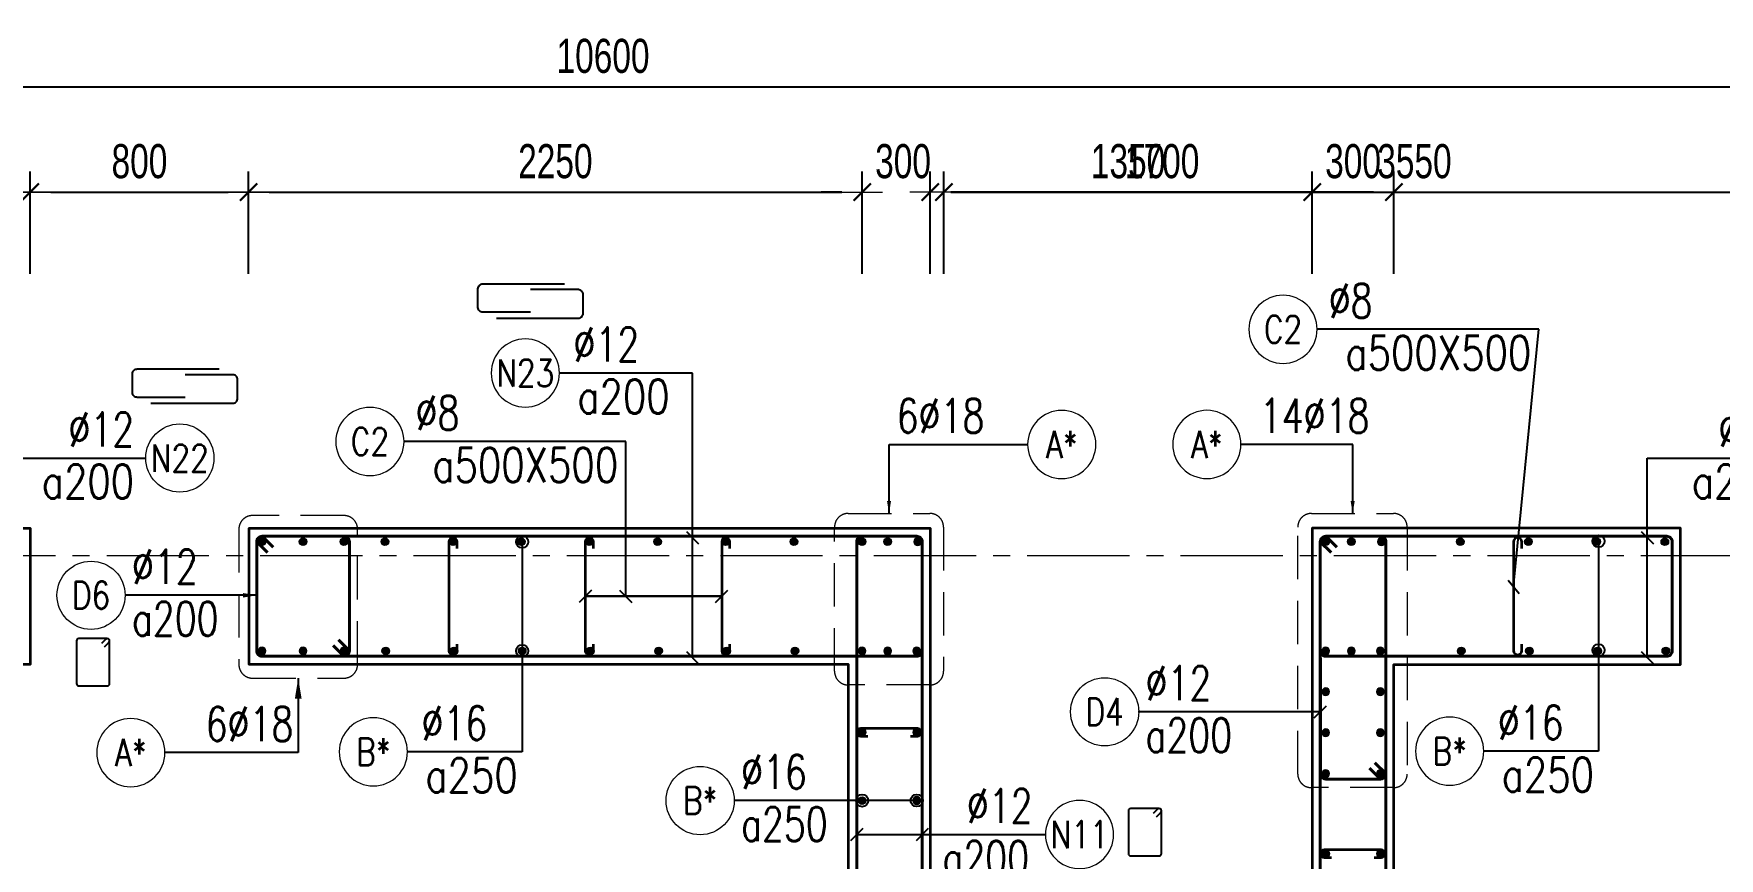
# Model space of a CAD drawing. Header units: millimetres. Extents: x 944027 to 981803, y -83026 to 82675.
# Drawn here: x 950084 to 956264, y 44474 to 47496 of the extents above; entities that cross this region are included whole.
import ezdxf
from ezdxf.enums import TextEntityAlignment as Align

# ---------------------------------------------------------------- set-up
doc = ezdxf.new("R2010")
doc.units = ezdxf.units.MM
doc.header["$MEASUREMENT"] = 0
doc.linetypes.add('HIDDEN2', pattern=[4.7625, 3.175, -1.5875])
doc.linetypes.add('HT_Grid$0$CENTER2', pattern=[1.125, 0.75, -0.125, 0.125, -0.125])
doc.layers.get('0').update_dxf_attribs({"lineweight": 20})
doc.layers.get('Defpoints').update_dxf_attribs({"color": 151, "lineweight": 9})
for name, color, linetype, lineweight in [('HT_Grid$0$NDC_S_AXIS', 5, 'HT_Grid$0$CENTER2', 13), ('KC-LEADER', 153, 'Continuous', 18), ('KC-THEP', 6, 'Continuous', 40), ('NDC_S_DIM', 1, 'Continuous', 15), ('NDC_S_HIDDEN', 8, 'HIDDEN2', 13), ('NDC_S_LEADER', 1, 'Continuous', 15), ('NDC_S_REBAR', 4, 'Continuous', 35), ('NDC_S_STIRRUP', 4, 'Continuous', 40), ('NDC_S_VN TEXT', 7, 'Continuous', 20), ('NDC_S_WALL', 6, 'Continuous', 35), ('OF_Core wall_1.2(B1-19F)$0$NDC_S_WALL', 6, 'Continuous', 35)]:
    doc.layers.add(name, color=color, linetype=linetype, lineweight=lineweight)
doc.layers.add('Leader', color=6, linetype='Continuous')
doc.layers.add('Ligature', color=1, linetype='Continuous')
doc.styles.add('NDC_ARIAL', font='arial.ttf', dxfattribs={"width": 0.85})
doc.styles.add('NDC_DIM', font='', dxfattribs={"width": 0.75})
doc.styles.add('NDC_EN TXT', font='romans.shx', dxfattribs={"width": 0.8})
doc.styles.get('NDC_DIM').set_extended_font_data('Dotum')
doc.dimstyles.new('NDC_1-50', dxfattribs={"dimscale": 50, "dimtxt": 2.5, "dimasz": 1, "dimexe": 1.5, "dimexo": 0, "dimgap": 0.8, "dimtad": 1, "dimdec": 0, "dimdsep": 46, "dimtxsty": 'NDC_ARIAL', "dimblk": 'DIMMARK', "dimcen": 49999.938995, "dimdle": 1.5, "dimclrd": 1, "dimclre": 1, "dimclrt": 3, "dimadec": 0, "dimazin": 0, "dimtfac": 1, "dimtdec": 0, "dimtix": 1, "dimtmove": 2, "dimatfit": 3, "dimfxl": 1, "dimarcsym": 0})
doc.dimstyles.new('NDC_dim_30', dxfattribs={"dimscale": 30, "dimtxt": 2.5, "dimasz": 1.5, "dimexe": 1.5, "dimexo": 2.5, "dimgap": 1, "dimtad": 1, "dimdec": 0, "dimzin": 0, "dimdsep": 46, "dimtxsty": 'NDC_DIM', "dimblk": 'DIMMARK', "dimcen": 0.09, "dimdle": 1.2, "dimclrd": 1, "dimclre": 1, "dimclrt": 3, "dimadec": 0, "dimazin": 0, "dimtfac": 1, "dimtdec": 0, "dimtix": 1, "dimtofl": 0, "dimtmove": 0, "dimatfit": 3, "dimfxl": 6, "dimfxlon": 1, "dimtolj": 1, "dimtzin": 0, "dimarcsym": 0})
doc.dimstyles.new('NDC_dim_50', dxfattribs={"dimscale": 50, "dimtxt": 2.5, "dimasz": 1.5, "dimexe": 1.5, "dimexo": 2.5, "dimgap": 1, "dimtad": 1, "dimdec": 0, "dimzin": 0, "dimdsep": 46, "dimtxsty": 'NDC_DIM', "dimblk": 'DIMMARK', "dimcen": 0.09, "dimdle": 1.2, "dimclrd": 1, "dimclre": 1, "dimclrt": 3, "dimadec": 0, "dimazin": 0, "dimtfac": 1, "dimtdec": 0, "dimtix": 1, "dimtofl": 0, "dimtmove": 0, "dimatfit": 3, "dimfxl": 6, "dimfxlon": 1, "dimtolj": 1, "dimtzin": 0, "dimarcsym": 0})

# ---------------------------------------------------------------- blocks, each defined once
blk = doc.blocks.new('THEP')
at = {"layer": 'KC-LEADER', "color": 6}
blk.add_circle((0, 0), 14, dxfattribs=at)
at = {"layer": 'KC-THEP'}
for p, q in [((-14, 0), (14, 0)), ((9.9, 9.9), (-9.9, -9.9)), ((-9.9, 9.9), (9.9, -9.9)), ((0, 14), (0, -14))]:
    blk.add_line(p, q, dxfattribs=at)
blk = doc.blocks.new('DIMMARK')
at = {"layer": 'NDC_S_DIM', "color": 1}
blk.add_line((-1.5, 0), (1, 0), dxfattribs=at)
at = {"layer": 'NDC_S_DIM', "color": 2, "const_width": 0.1}
blk.add_lwpolyline([(-0.424, -0.424), (0.424, 0.424)], dxfattribs=at)
blk = doc.blocks.new('*U10')
blk.add_circle((2.5, 0), 2.5)
at = {"layer": 'NDC_S_VN TEXT', "color": 3, "style": 'NDC_EN TXT'}
for tag, width, p in [('DK2', 0.75, (-0.85, 0.85)), ('KC2', 0.8, (-0.85, -2.97))]:
    blk.add_attdef(tag, text='', height=2.5, dxfattribs=dict(at, width=width)).set_placement(p, align=Align.RIGHT)
at = {"layer": 'NDC_S_VN TEXT', "color": 7, "style": 'NDC_EN TXT', "width": 0.8}
blk.add_attdef('SH3', text='', height=2, dxfattribs=at).set_placement((2.5, 0), align=Align.MIDDLE)
blk = doc.blocks.new('*U13')
blk.add_circle((-2.5, 0), 2.5)
at = {"layer": 'NDC_S_VN TEXT', "color": 3, "style": 'NDC_EN TXT', "width": 0.75}
blk.add_attdef('DK1', (0.5, 0.85), '', height=2.5, dxfattribs=at)
at = {"layer": 'NDC_S_VN TEXT', "color": 7, "style": 'NDC_EN TXT', "width": 0.8}
blk.add_attdef('SH2', text='', height=2, dxfattribs=at).set_placement((-2.5, 0), align=Align.MIDDLE)
blk = doc.blocks.new('*U11')
blk.add_circle((-2.5, 0), 2.5)
at = {"layer": 'NDC_S_VN TEXT', "color": 3, "style": 'NDC_EN TXT', "width": 0.75}
for tag, p in [('DK1', (0.5, 0.85)), ('KC1', (0.5, -2.97))]:
    blk.add_attdef(tag, p, '', height=2.5, dxfattribs=at)
at = {"layer": 'NDC_S_VN TEXT', "color": 7, "style": 'NDC_EN TXT', "width": 0.8}
blk.add_attdef('SH2', text='', height=2, dxfattribs=at).set_placement((-2.5, 0), align=Align.MIDDLE)
blk = doc.blocks.new('*D289')
at = {"layer": 'Defpoints', "color": 0, "transparency": 16777216}
for p in [(953421.5, 46915.9), (953121.5, 45184.3), (953421.5, 45184.3)]:
    blk.add_point(p, dxfattribs=at)
at = {"layer": 'NDC_S_DIM', "color": 1, "lineweight": -2, "transparency": 16777216}
for p, q in [((953121.5, 46615.9), (953121.5, 46990.9)), ((953421.5, 46615.9), (953421.5, 46990.9)), ((953046.5, 46915.9), (952971.5, 46915.9)), ((953496.5, 46915.9), (953571.5, 46915.9))]:
    blk.add_line(p, q, dxfattribs=at)
at = {"layer": 'NDC_S_DIM', "color": 1, "lineweight": -2, "transparency": 16777216, "xscale": 75, "yscale": 75, "zscale": 75}
blk.add_blockref('DIMMARK', (953121.5, 46915.9), dxfattribs=at)
at = {"layer": 'NDC_S_DIM', "color": 1, "lineweight": -2, "transparency": 16777216, "xscale": 75, "yscale": 75, "zscale": 75, "rotation": 180}
blk.add_blockref('DIMMARK', (953421.5, 46915.9), dxfattribs=at)
at = {"layer": 'NDC_S_DIM', "color": 3, "transparency": 16777216, "insert": (953271.5, 47028.5), "char_height": 125, "attachment_point": 5, "style": 'NDC_DIM'}
blk.add_mtext('\\A1;300', dxfattribs=at)
blk = doc.blocks.new('*D290')
at = {"layer": 'Defpoints', "color": 0, "transparency": 16777216}
for p in [(950871.8, 46915.9), (950071.5, 45654.3), (950871.8, 45654.3)]:
    blk.add_point(p, dxfattribs=at)
at = {"layer": 'NDC_S_DIM', "color": 1, "lineweight": -2, "transparency": 16777216}
for p, q in [((950071.5, 46615.9), (950071.5, 46990.9)), ((950871.8, 46615.9), (950871.8, 46990.9)), ((950146.5, 46915.9), (950796.8, 46915.9))]:
    blk.add_line(p, q, dxfattribs=at)
at = {"layer": 'NDC_S_DIM', "color": 1, "lineweight": -2, "transparency": 16777216, "xscale": 75, "yscale": 75, "zscale": 75, "rotation": 180}
blk.add_blockref('DIMMARK', (950071.5, 46915.9), dxfattribs=at)
at = {"layer": 'NDC_S_DIM', "color": 1, "lineweight": -2, "transparency": 16777216, "xscale": 75, "yscale": 75, "zscale": 75}
blk.add_blockref('DIMMARK', (950871.8, 46915.9), dxfattribs=at)
at = {"layer": 'NDC_S_DIM', "color": 3, "transparency": 16777216, "insert": (950471.7, 47028.5), "char_height": 125, "attachment_point": 5, "style": 'NDC_DIM'}
blk.add_mtext('\\A1;800', dxfattribs=at)
blk = doc.blocks.new('*D291')
at = {"layer": 'Defpoints', "color": 0, "transparency": 16777216}
for p in [(953121.5, 46915.9), (950871.8, 45654.3), (953121.5, 45184.3)]:
    blk.add_point(p, dxfattribs=at)
at = {"layer": 'NDC_S_DIM', "color": 1, "lineweight": -2, "transparency": 16777216}
for p, q in [((950871.8, 46615.9), (950871.8, 46990.9)), ((953121.5, 46615.9), (953121.5, 46990.9)), ((950946.8, 46915.9), (953046.5, 46915.9))]:
    blk.add_line(p, q, dxfattribs=at)
at = {"layer": 'NDC_S_DIM', "color": 1, "lineweight": -2, "transparency": 16777216, "xscale": 75, "yscale": 75, "zscale": 75, "rotation": 180}
blk.add_blockref('DIMMARK', (950871.8, 46915.9), dxfattribs=at)
at = {"layer": 'NDC_S_DIM', "color": 1, "lineweight": -2, "transparency": 16777216, "xscale": 75, "yscale": 75, "zscale": 75}
blk.add_blockref('DIMMARK', (953121.5, 46915.9), dxfattribs=at)
at = {"layer": 'NDC_S_DIM', "color": 3, "transparency": 16777216, "insert": (951996.7, 47028.5), "char_height": 125, "attachment_point": 5, "style": 'NDC_DIM'}
blk.add_mtext('\\A1;2250', dxfattribs=at)
blk = doc.blocks.new('*D292')
at = {"layer": 'Defpoints', "color": 0, "transparency": 16777216}
for p in [(957471.5, 47301.8), (957471.5, 46398.8), (946871.5, 45604.5)]:
    blk.add_point(p, dxfattribs=at)
at = {"layer": 'NDC_S_DIM', "color": 1, "lineweight": -2, "transparency": 16777216}
for p, q in [((946871.5, 47001.8), (946871.5, 47376.8)), ((957471.5, 47001.8), (957471.5, 47376.8)), ((946946.5, 47301.8), (957396.5, 47301.8))]:
    blk.add_line(p, q, dxfattribs=at)
at = {"layer": 'NDC_S_DIM', "color": 1, "lineweight": -2, "transparency": 16777216, "xscale": 75, "yscale": 75, "zscale": 75, "rotation": 180}
blk.add_blockref('DIMMARK', (946871.5, 47301.8), dxfattribs=at)
at = {"layer": 'NDC_S_DIM', "color": 1, "lineweight": -2, "transparency": 16777216, "xscale": 75, "yscale": 75, "zscale": 75}
blk.add_blockref('DIMMARK', (957471.5, 47301.8), dxfattribs=at)
at = {"layer": 'NDC_S_DIM', "color": 3, "transparency": 16777216, "insert": (952171.5, 47414.4), "char_height": 125, "attachment_point": 5, "style": 'NDC_DIM'}
blk.add_mtext('\\A1;10600', dxfattribs=at)
blk = doc.blocks.new('*D295')
at = {"layer": 'Defpoints', "color": 0, "ltscale": 200, "transparency": 16777216}
for p in [(949171.5, 46915.9), (950071.5, 45654.3), (949171.5, 45184.3)]:
    blk.add_point(p, dxfattribs=at)
at = {"layer": 'NDC_S_DIM', "color": 1, "lineweight": -2, "ltscale": 200, "transparency": 16777216}
for p, q in [((949171.5, 46615.9), (949171.5, 46990.9)), ((950071.5, 46615.9), (950071.5, 46990.9)), ((949996.5, 46915.9), (949246.5, 46915.9))]:
    blk.add_line(p, q, dxfattribs=at)
at = {"layer": 'NDC_S_DIM', "color": 1, "lineweight": -2, "ltscale": 200, "transparency": 16777216, "xscale": 75, "yscale": 75, "zscale": 75, "rotation": 180}
blk.add_blockref('DIMMARK', (949171.5, 46915.9), dxfattribs=at)
at = {"layer": 'NDC_S_DIM', "color": 1, "lineweight": -2, "ltscale": 200, "transparency": 16777216, "xscale": 75, "yscale": 75, "zscale": 75}
blk.add_blockref('DIMMARK', (950071.5, 46915.9), dxfattribs=at)
at = {"layer": 'NDC_S_DIM', "color": 3, "ltscale": 200, "transparency": 16777216, "insert": (949621.5, 47028.5), "char_height": 125, "attachment_point": 5, "style": 'NDC_DIM'}
blk.add_mtext('\\A1;900', dxfattribs=at)
blk = doc.blocks.new('*U264')
at = {"layer": 'KC-THEP', "rotation": 9.66856443638095}
for p in [(-1.8, 200), (1.8, -200)]:
    blk.add_blockref('THEP', p, dxfattribs=at)
blk = doc.blocks.new('*U263')
at = {"layer": 'NDC_S_HIDDEN', "color": 0, "linetype": 'ByBlock', "lineweight": -2, "transparency": 16777216}
for p in [(0, 0), (250, 0), (500, 0), (750, 0)]:
    blk.add_blockref('*U264', p, dxfattribs=at)
blk = doc.blocks.new('A$C72321851')
at = {"layer": 'Ligature'}
for points in [[(-60.9, -129.3), (-60.9, 170.9, -0.414214), (-43.3, 188.5), (25.8, 188.5, -0.414214), (43.4, 170.9), (43.4, -4.3)], [(-39.7, -4.3), (-39.7, -179.5, 0.414214), (-22.1, -197.1), (47, -197.1, 0.414214), (64.6, -179.5), (64.6, 120.7)]]:
    blk.add_lwpolyline(points, format="xyb", dxfattribs=at)
blk = doc.blocks.new('*U9')
blk.add_circle((2.5, 0), 2.5)
at = {"layer": 'NDC_S_VN TEXT', "color": 3, "style": 'NDC_EN TXT', "width": 0.75}
blk.add_attdef('DK2', text='', height=2.5, dxfattribs=at).set_placement((-0.85, 0.85), align=Align.RIGHT)
at = {"layer": 'NDC_S_VN TEXT', "color": 7, "style": 'NDC_EN TXT', "width": 0.8}
blk.add_attdef('SH3', text='', height=2, dxfattribs=at).set_placement((2.5, 0), align=Align.MIDDLE)
blk = doc.blocks.new('*D267')
at = {"layer": 'Defpoints', "color": 0, "ltscale": 200, "transparency": 16777216}
for p in [(954771.5, 46915.9), (953421.5, 45184.3), (954771.5, 45184.3)]:
    blk.add_point(p, dxfattribs=at)
at = {"layer": 'NDC_S_DIM', "color": 1, "lineweight": -2, "ltscale": 200, "transparency": 16777216}
for p, q in [((953421.5, 46615.9), (953421.5, 46990.9)), ((954771.5, 46615.9), (954771.5, 46990.9)), ((953496.5, 46915.9), (954696.5, 46915.9))]:
    blk.add_line(p, q, dxfattribs=at)
at = {"layer": 'NDC_S_DIM', "color": 1, "lineweight": -2, "ltscale": 200, "transparency": 16777216, "xscale": 75, "yscale": 75, "zscale": 75, "rotation": 180}
blk.add_blockref('DIMMARK', (953421.5, 46915.9), dxfattribs=at)
at = {"layer": 'NDC_S_DIM', "color": 1, "lineweight": -2, "ltscale": 200, "transparency": 16777216, "xscale": 75, "yscale": 75, "zscale": 75}
blk.add_blockref('DIMMARK', (954771.5, 46915.9), dxfattribs=at)
at = {"layer": 'NDC_S_DIM', "color": 3, "ltscale": 200, "transparency": 16777216, "insert": (954096.5, 47028.5), "char_height": 125, "attachment_point": 5, "style": 'NDC_DIM'}
blk.add_mtext('\\A1;1350', dxfattribs=at)
blk = doc.blocks.new('*D268')
at = {"layer": 'Defpoints', "color": 0, "ltscale": 200, "transparency": 16777216}
for p in [(955071.5, 46915.9), (954771.5, 45184.3), (955071.5, 45184.3)]:
    blk.add_point(p, dxfattribs=at)
at = {"layer": 'NDC_S_DIM', "color": 1, "lineweight": -2, "ltscale": 200, "transparency": 16777216}
for p, q in [((954771.5, 46615.9), (954771.5, 46990.9)), ((955071.5, 46615.9), (955071.5, 46990.9)), ((954696.5, 46915.9), (954621.5, 46915.9)), ((955146.5, 46915.9), (955221.5, 46915.9))]:
    blk.add_line(p, q, dxfattribs=at)
at = {"layer": 'NDC_S_DIM', "color": 1, "lineweight": -2, "ltscale": 200, "transparency": 16777216, "xscale": 75, "yscale": 75, "zscale": 75}
blk.add_blockref('DIMMARK', (954771.5, 46915.9), dxfattribs=at)
at = {"layer": 'NDC_S_DIM', "color": 1, "lineweight": -2, "ltscale": 200, "transparency": 16777216, "xscale": 75, "yscale": 75, "zscale": 75, "rotation": 180}
blk.add_blockref('DIMMARK', (955071.5, 46915.9), dxfattribs=at)
at = {"layer": 'NDC_S_DIM', "color": 3, "ltscale": 200, "transparency": 16777216, "insert": (954921.5, 47028.5), "char_height": 125, "attachment_point": 5, "style": 'NDC_DIM'}
blk.add_mtext('\\A1;300', dxfattribs=at)
blk = doc.blocks.new('*D269')
at = {"layer": 'Defpoints', "color": 0, "ltscale": 200, "transparency": 16777216}
for p in [(953371.5, 46915.9), (953371.5, 45184.3), (955071.5, 45184.3)]:
    blk.add_point(p, dxfattribs=at)
at = {"layer": 'NDC_S_DIM', "color": 1, "lineweight": -2, "ltscale": 200, "transparency": 16777216}
for p, q in [((953371.5, 46615.9), (953371.5, 46990.9)), ((955071.5, 46615.9), (955071.5, 46990.9)), ((954996.5, 46915.9), (953446.5, 46915.9))]:
    blk.add_line(p, q, dxfattribs=at)
at = {"layer": 'NDC_S_DIM', "color": 1, "lineweight": -2, "ltscale": 200, "transparency": 16777216, "xscale": 75, "yscale": 75, "zscale": 75, "rotation": 180}
blk.add_blockref('DIMMARK', (953371.5, 46915.9), dxfattribs=at)
at = {"layer": 'NDC_S_DIM', "color": 1, "lineweight": -2, "ltscale": 200, "transparency": 16777216, "xscale": 75, "yscale": 75, "zscale": 75}
blk.add_blockref('DIMMARK', (955071.5, 46915.9), dxfattribs=at)
at = {"layer": 'NDC_S_DIM', "color": 3, "ltscale": 200, "transparency": 16777216, "insert": (954221.5, 47028.5), "char_height": 125, "attachment_point": 5, "style": 'NDC_DIM'}
blk.add_mtext('\\A1;1700', dxfattribs=at)
blk = doc.blocks.new('*D270')
at = {"layer": 'Defpoints', "color": 0, "ltscale": 200, "transparency": 16777216}
for p in [(956921.5, 46915.9), (953371.5, 45184.3), (956921.5, 45184.3)]:
    blk.add_point(p, dxfattribs=at)
at = {"layer": 'NDC_S_DIM', "color": 1, "lineweight": -2, "ltscale": 200, "transparency": 16777216}
for p, q in [((953371.5, 46615.9), (953371.5, 46990.9)), ((956921.5, 46615.9), (956921.5, 46990.9)), ((953446.5, 46915.9), (956846.5, 46915.9))]:
    blk.add_line(p, q, dxfattribs=at)
at = {"layer": 'NDC_S_DIM', "color": 1, "lineweight": -2, "ltscale": 200, "transparency": 16777216, "xscale": 75, "yscale": 75, "zscale": 75, "rotation": 180}
blk.add_blockref('DIMMARK', (953371.5, 46915.9), dxfattribs=at)
at = {"layer": 'NDC_S_DIM', "color": 1, "lineweight": -2, "ltscale": 200, "transparency": 16777216, "xscale": 75, "yscale": 75, "zscale": 75}
blk.add_blockref('DIMMARK', (956921.5, 46915.9), dxfattribs=at)
at = {"layer": 'NDC_S_DIM', "color": 3, "ltscale": 200, "transparency": 16777216, "insert": (955146.5, 47028.5), "char_height": 125, "attachment_point": 5, "style": 'NDC_DIM'}
blk.add_mtext('\\A1;3550', dxfattribs=at)

msp = doc.modelspace()

# ---------------------------------------------------------------- linework, layer by layer
at = {"layer": 'HT_Grid$0$NDC_S_AXIS', "ltscale": 500}
msp.add_line((944726.6, 45584.3), (962802.4, 45584.3), dxfattribs=at)
at = {"layer": 'Ligature'}
for points in [[(950343.5, 45249.6), (950359.5, 45265.5, 0.668179), (950353.7, 45279.5), (950249.1, 45279.5, 0.414214), (950240.9, 45271.3), (950240.9, 45114.2, 0.414214), (950249.1, 45106), (950353.7, 45106, 0.414214), (950361.9, 45114.2), (950361.9, 45271.3, 0.668179), (950347.9, 45277.1), (950332, 45261.1)], [(954200.6, 44626.2), (954216.6, 44642.2, 0.668179), (954210.8, 44656.1), (954106.1, 44656.1, 0.414214), (954098, 44647.9), (954098, 44490.8, 0.414214), (954106.1, 44482.7), (954210.8, 44482.7, 0.414214), (954218.9, 44490.8), (954218.9, 44647.9, 0.668179), (954205, 44653.7), (954189, 44637.7)]]:
    msp.add_lwpolyline(points, format="xyb", dxfattribs=at)
at = {"layer": 'NDC_S_HIDDEN', "ltscale": 50}
for points in [[(953070.3, 45738.1), (953369.9, 45738.1, -0.414214), (953419.9, 45688.1), (953419.9, 45159.3, -0.414214), (953369.9, 45109.3), (953070.3, 45109.3, -0.414214), (953020.3, 45159.3), (953020.3, 45688.1, -0.414214)], [(954768.8, 45738.1), (955069.9, 45738.1, -0.414214), (955119.9, 45688.1), (955119.9, 44782.9, -0.414214), (955069.9, 44732.9), (954768.8, 44732.9, -0.414214), (954718.8, 44782.9), (954718.8, 45688.1, -0.414214)], [(951221.5, 45730.4), (950886.3, 45730.4, 0.414214), (950836.3, 45680.4), (950836.3, 45184.3, 0.414214), (950886.3, 45134.3), (951221.5, 45134.3, 0.414214), (951271.5, 45184.3), (951271.5, 45680.4, 0.414214)]]:
    msp.add_lwpolyline(points, format="xyb", close=True, dxfattribs=at)
at = {"layer": 'NDC_S_REBAR'}
for points in [[(951636.5, 45609.3), (951636.5, 45634.3, 1), (951606.5, 45634.3), (951606.5, 45234.3, 1), (951636.5, 45234.3), (951636.5, 45259.3)], [(952136.5, 45609.3), (952136.5, 45634.3, 1), (952106.5, 45634.3), (952106.5, 45234.3, 1), (952136.5, 45234.3), (952136.5, 45259.3)], [(952636.5, 45609.3), (952636.5, 45634.3, 1), (952606.5, 45634.3), (952606.5, 45234.3, 1), (952636.5, 45234.3), (952636.5, 45259.3)], [(955540, 45609.3), (955540, 45634.3, 1), (955510, 45634.3), (955510, 45234.3, 1), (955540, 45234.3), (955540, 45259.3)], [(953142, 44920.5), (953117, 44920.5, -1), (953117, 44950.5), (953324.1, 44950.5, -1), (953324.1, 44920.5), (953299.1, 44920.5)], [(954842, 44476.2), (954817, 44476.2, -1), (954817, 44506.2), (955024.1, 44506.2, -1), (955024.1, 44476.2), (954999.1, 44476.2)]]:
    msp.add_lwpolyline(points, format="xyb", dxfattribs=at)
at = {"layer": 'NDC_S_STIRRUP'}
for points in [[(951201.5, 45274.3), (951241.5, 45234.3, -0.414214), (951221.5, 45214.3), (950921.5, 45214.3, -0.414214), (950901.5, 45234.3), (950901.5, 45634.3, -0.414214), (950921.5, 45654.3), (951221.5, 45654.3, -0.414214), (951241.5, 45634.3), (951241.5, 45234.3, -0.414214), (951221.5, 45214.3), (951181.5, 45254.3)], [(950961.5, 45614.3), (950921.5, 45654.3, 0.414214), (950901.5, 45634.3), (950901.5, 45234.3, 0.414214), (950921.5, 45214.3), (953321.5, 45214.3, 0.414214), (953341.5, 45234.3), (953341.5, 45634.3, 0.414214), (953321.5, 45654.3), (950921.5, 45654.3, 0.414214), (950901.5, 45634.3), (950941.5, 45594.3)], [(953301.5, 43274.3), (953341.5, 43234.3, -0.414214), (953321.5, 43214.3), (953121.5, 43214.3, -0.414214), (953101.5, 43234.3), (953101.5, 45634.3, -0.414214), (953121.5, 45654.3), (953321.5, 45654.3, -0.414214), (953341.5, 45634.3), (953341.5, 43234.3, -0.414214), (953321.5, 43214.3), (953281.5, 43254.3)], [(955001.5, 38474.3), (955041.5, 38434.3, -0.414214), (955021.5, 38414.3), (954821.5, 38414.3, -0.414214), (954801.5, 38434.3), (954801.5, 45634.3, -0.414214), (954821.5, 45654.3), (955021.5, 45654.3, -0.414214), (955041.5, 45634.3), (955041.5, 38434.3, -0.414214), (955021.5, 38414.3), (954981.5, 38454.3)], [(955001.6, 44824.3), (955041.6, 44784.3, -0.414214), (955021.6, 44764.3), (954821.6, 44764.3, -0.414214), (954801.6, 44784.3), (954801.5, 45634.3, -0.414214), (954821.5, 45654.3), (955021.5, 45654.3, -0.414214), (955041.5, 45634.3), (955041.6, 44784.3, -0.414214), (955021.6, 44764.3), (954981.6, 44804.3)], [(954861.5, 45614.3), (954821.5, 45654.3, 0.414214), (954801.5, 45634.3), (954801.5, 45234.3, 0.414214), (954821.5, 45214.3), (956071.5, 45214.3, 0.414214), (956091.5, 45234.3), (956091.5, 45634.3, 0.414214), (956071.5, 45654.3), (954821.5, 45654.3, 0.414214), (954801.5, 45634.3), (954841.5, 45594.3)]]:
    msp.add_lwpolyline(points, format="xyb", dxfattribs=at)
at = {"layer": 'NDC_S_WALL', "ltscale": 10}
for points in [[(948671.5, 36984.3), (948671.5, 45184.3), (948421.5, 45184.3), (948421.5, 45684.3), (950071.5, 45684.3), (950071.5, 45184.3), (949171.5, 45184.3), (949171.5, 43484.3), (953071.5, 43484.3), (953071.5, 45184.3), (950873.8, 45184.3), (950873.8, 45684.3), (953371.5, 45684.3), (953371.5, 43184.3), (952171.5, 43184.3), (952171.5, 42534.3), (951871.5, 42534.3), (951871.5, 43184.3), (949171.5, 43184.3), (949171.5, 37784.3)], [(957871.5, 43284.3), (955071.5, 43284.3), (955071.5, 45184.3), (956121.5, 45184.3), (956121.5, 45684.3), (954771.5, 45684.3), (954771.5, 38584.3), (954021.5, 38584.3), (954021.5, 38384.3), (955071.5, 38384.3), (955071.5, 42984.3), (957871.5, 42984.3)]]:
    msp.add_lwpolyline(points, dxfattribs=at)

# ---------------------------------------------------------------- block references
at = {"layer": 'KC-THEP'}
for p, rotation in [((950921.5, 45634.3), 189.6685644363809), ((951071.5, 45634.3), 189.6685644363809), ((951221.5, 45634.3), 189.6685644363809), ((951371.5, 45634.3), 9.66856443638095), ((951621.5, 45634.3), 9.66856443638095), ((951871.5, 45634.3), 9.66856443638095), ((952121.5, 45634.3), 9.66856443638095), ((952371.5, 45634.3), 9.66856443638095), ((952621.5, 45634.3), 9.66856443638095), ((952871.5, 45634.3), 9.66856443638095), ((953121.5, 45634.3), 9.668564436380946), ((953215.1, 45634.3), 9.668564436380946), ((954821.5, 45634.3), 9.668564436380946), ((954915.1, 45634.3), 9.668564436380946), ((951375, 45234.3), 9.66856443638095), ((951625, 45234.3), 9.66856443638095), ((951875, 45234.3), 9.66856443638095), ((952125, 45234.3), 9.66856443638095), ((952375, 45234.3), 9.66856443638095), ((952625, 45234.3), 9.66856443638095), ((952875, 45234.3), 9.66856443638095), ((953121.5, 44935.5), 189.6685644363809), ((953121.5, 44685.5), 189.6685644363809), ((954821.5, 44491.2), 189.6685644363809)]:
    msp.add_blockref('THEP', p, dxfattribs=dict(at, rotation=rotation))
at = {"layer": 'KC-THEP', "xscale": -1}
for p, rotation in [((953325, 45634.3), 170.331435563619), ((955025, 45634.3), 170.331435563619), ((950921.5, 45234.3), 350.3314355636191), ((951071.5, 45234.3), 350.3314355636191), ((951221.5, 45234.3), 350.3314355636191), ((953121.5, 45234.3), 170.331435563619), ((953215.1, 45234.3), 170.331435563619), ((953321.5, 45234.3), 170.331435563619), ((954821.5, 45234.3), 170.331435563619), ((954915.1, 45234.3), 170.331435563619), ((955021.5, 45234.3), 170.331435563619), ((954821.5, 45084.3), 170.331435563619), ((955021.5, 45084.3), 170.331435563619), ((953321.5, 44935.8), 350.3314355636191), ((954821.5, 44934.3), 170.331435563619), ((955021.5, 44934.3), 170.331435563619), ((954821.5, 44784.3), 170.331435563619), ((955021.5, 44784.3), 170.331435563619), ((953321.5, 44685.8), 350.3314355636191), ((955021.5, 44491.5), 350.3314355636191)]:
    msp.add_blockref('THEP', p, dxfattribs=dict(at, rotation=rotation))
at = {"layer": 'Leader', "xscale": -1, "rotation": 270.0000000000001}
for p in [(951910, 46514.9), (950643.3, 46203.1)]:
    msp.add_blockref('A$C72321851', p, dxfattribs=at)
at = {"layer": 'NDC_S_HIDDEN'}
msp.add_blockref('*U263', (955316.5, 45434.3), dxfattribs=at)
at = {"layer": 'NDC_S_VN TEXT'}
ref = msp.add_blockref('*U10', (954789.8, 46412.9), dxfattribs=dict(at, xscale=-50, yscale=50, zscale=50))
ref.add_attrib('SH3', 'C2', dxfattribs={"color": 7, "height": 100, "style": 'NDC_EN TXT', "width": 0.8}).set_placement((954664.8, 46412.9), align=Align.MIDDLE)
ref.add_attrib('DK2', '%%c8', dxfattribs={"color": 3, "height": 125, "style": 'NDC_EN TXT', "width": 0.75}).set_placement((954993, 46455.1), align=Align.RIGHT)
ref.add_attrib('KC2', 'a500X500', dxfattribs={"color": 3, "height": 125, "style": 'NDC_EN TXT', "width": 0.8}).set_placement((955575.1, 46264.2), align=Align.RIGHT)
ref = msp.add_blockref('*U10', (952011.4, 46252.8), dxfattribs=dict(at, xscale=-50, yscale=50, zscale=50))
ref.add_attrib('SH3', 'N23', dxfattribs={"color": 7, "height": 100, "style": 'NDC_EN TXT', "width": 0.8}).set_placement((951886.4, 46252.8), align=Align.MIDDLE)
ref.add_attrib('DK2', '%%C12', dxfattribs={"color": 3, "height": 125, "style": 'NDC_EN TXT', "width": 0.75}).set_placement((952303.9, 46295.1), align=Align.RIGHT)
ref.add_attrib('KC2', 'a200', dxfattribs={"color": 3, "height": 125, "style": 'NDC_EN TXT', "width": 0.8}).set_placement((952415.8, 46104.2), align=Align.RIGHT)
ref = msp.add_blockref('*U10', (951441.7, 46001.6), dxfattribs=dict(at, xscale=-50, yscale=50, zscale=50))
ref.add_attrib('SH3', 'C2', dxfattribs={"color": 7, "height": 100, "style": 'NDC_EN TXT', "width": 0.8}).set_placement((951316.7, 46001.6), align=Align.MIDDLE)
ref.add_attrib('DK2', '%%c8', dxfattribs={"color": 3, "height": 125, "style": 'NDC_EN TXT', "width": 0.75}).set_placement((951644.9, 46043.9), align=Align.RIGHT)
ref.add_attrib('KC2', 'a500X500', dxfattribs={"color": 3, "height": 125, "style": 'NDC_EN TXT', "width": 0.8}).set_placement((952227.1, 45853), align=Align.RIGHT)
at = {"layer": 'NDC_S_VN TEXT', "xscale": 50, "yscale": 50, "zscale": 50}
for name, p, values in [('*U10', (950494.7, 45941), {'SH3': 'N22', 'DK2': '%%C12', 'KC2': 'a200'}), ('*U10', (956544.7, 45941), {'SH3': 'N22', 'DK2': '%%C12', 'KC2': 'a200'}), ('*U11', (950419.3, 45438), {'SH2': 'D6', 'DK1': '%%C12', 'KC1': 'a200'}), ('*U11', (954135.7, 45010.9), {'SH2': 'D4', 'DK1': '%%C12', 'KC1': 'a200'}), ('*U11', (952652.6, 44685.5), {'SH2': 'B*', 'DK1': '%%C16', 'KC1': 'a250'})]:
    msp.add_blockref(name, p, dxfattribs=at).add_auto_attribs(values)
at = {"layer": 'NDC_S_VN TEXT'}
ref = msp.add_blockref('*U13', (953728.4, 45990.8), dxfattribs=dict(at, xscale=-50, yscale=50, zscale=50))
ref.add_attrib('SH2', 'A*', dxfattribs={"color": 7, "height": 100, "style": 'NDC_EN TXT', "width": 0.8}).set_placement((953853.4, 45990.8), align=Align.MIDDLE)
ref.add_attrib('DK1', '6%%C18', (953248, 46033.1), dxfattribs={"color": 3, "height": 125, "style": 'NDC_EN TXT', "width": 0.75})
ref = msp.add_blockref('*U9', (954510.5, 45991), dxfattribs=dict(at, xscale=-50, yscale=50, zscale=50))
ref.add_attrib('SH3', 'A*', dxfattribs={"color": 7, "height": 100, "style": 'NDC_EN TXT', "width": 0.8}).set_placement((954385.5, 45991), align=Align.MIDDLE)
ref.add_attrib('DK2', '14%%C18', dxfattribs={"color": 3, "height": 125, "style": 'NDC_EN TXT', "width": 0.75}).set_placement((954981.6, 46033.3), align=Align.RIGHT)
ref = msp.add_blockref('*U9', (950564.9, 44861.4), dxfattribs=dict(at, xscale=-50, yscale=50, zscale=50))
ref.add_attrib('SH3', 'A*', dxfattribs={"color": 7, "height": 100, "style": 'NDC_EN TXT', "width": 0.8}).set_placement((950439.9, 44861.4), align=Align.MIDDLE)
ref.add_attrib('DK2', '6%%C18', dxfattribs={"color": 3, "height": 125, "style": 'NDC_EN TXT', "width": 0.75}).set_placement((951036, 44903.7), align=Align.RIGHT)
ref = msp.add_blockref('*U10', (951454.4, 44864.3), dxfattribs=dict(at, xscale=-50, yscale=50, zscale=50))
ref.add_attrib('SH3', 'B*', dxfattribs={"color": 7, "height": 100, "style": 'NDC_EN TXT', "width": 0.8}).set_placement((951329.4, 44864.3), align=Align.MIDDLE)
ref.add_attrib('DK2', '%%C16', dxfattribs={"color": 3, "height": 125, "style": 'NDC_EN TXT', "width": 0.75}).set_placement((951746.9, 44906.6), align=Align.RIGHT)
ref.add_attrib('KC2', 'a250', dxfattribs={"color": 3, "height": 125, "style": 'NDC_EN TXT', "width": 0.8}).set_placement((951858.8, 44715.7), align=Align.RIGHT)
ref = msp.add_blockref('*U10', (955400.8, 44866.7), dxfattribs=dict(at, xscale=-50, yscale=50, zscale=50))
ref.add_attrib('SH3', 'B*', dxfattribs={"color": 7, "height": 100, "style": 'NDC_EN TXT', "width": 0.8}).set_placement((955275.8, 44866.7), align=Align.MIDDLE)
ref.add_attrib('DK2', '%%C16', dxfattribs={"color": 3, "height": 125, "style": 'NDC_EN TXT', "width": 0.75}).set_placement((955693.3, 44909), align=Align.RIGHT)
ref.add_attrib('KC2', 'a250', dxfattribs={"color": 3, "height": 125, "style": 'NDC_EN TXT', "width": 0.8}).set_placement((955805.2, 44718.1), align=Align.RIGHT)
ref = msp.add_blockref('*U11', (953793.7, 44561.1), dxfattribs=dict(at, xscale=-50, yscale=50, zscale=50))
ref.add_attrib('SH2', 'N11', dxfattribs={"color": 7, "height": 100, "style": 'NDC_EN TXT', "width": 0.8}).set_placement((953918.7, 44561.1), align=Align.MIDDLE)
ref.add_attrib('DK1', '%%C12', (953505.3, 44603.4), dxfattribs={"color": 3, "height": 125, "style": 'NDC_EN TXT', "width": 0.75})
ref.add_attrib('KC1', 'a200', (953416.1, 44412.4), dxfattribs={"color": 3, "height": 125, "style": 'NDC_EN TXT', "width": 0.75})

# ---------------------------------------------------------------- dimensions: what is measured, and where the dimension line sits
at = {"layer": 'NDC_S_DIM'}
dim = msp.add_linear_dim(base=(957471.5, 47301.8), p1=(946871.5, 45604.5), p2=(957471.5, 46398.8), dimstyle='NDC_dim_50', dxfattribs=at)
dim.commit()
dim.dimension.update_dxf_attribs({"geometry": '*D292', "text_midpoint": (952171.5, 47414.4)})
at = {"layer": 'NDC_S_DIM', "ltscale": 200}
for base, p1, p2, picture, middle in [((949171.5, 46915.9), (950071.5, 45654.3), (949171.5, 45184.3), '*D295', (949621.5, 47028.5)), ((953371.5, 46915.9), (955071.5, 45184.3), (953371.5, 45184.3), '*D269', (954221.5, 47028.5)), ((956921.5, 46915.9), (953371.5, 45184.3), (956921.5, 45184.3), '*D270', (955146.5, 47028.5)), ((954771.5, 46915.9), (953421.5, 45184.3), (954771.5, 45184.3), '*D267', (954096.5, 47028.5)), ((955071.5, 46915.9), (954771.5, 45184.3), (955071.5, 45184.3), '*D268', (954921.5, 47028.5))]:
    dim = msp.add_linear_dim(base=base, p1=p1, p2=p2, dimstyle='NDC_dim_50', override={"dimtmove": 1}, dxfattribs=at)
    dim.commit()
    dim.dimension.update_dxf_attribs({"geometry": picture, "text_midpoint": middle})
at = {"layer": 'NDC_S_DIM'}
for base, p1, p2, picture, middle in [((950871.8, 46915.9), (950071.5, 45654.3), (950871.8, 45654.3), '*D290', (950471.7, 47028.5)), ((953121.5, 46915.9), (950871.8, 45654.3), (953121.5, 45184.3), '*D291', (951996.7, 47028.5)), ((953421.5, 46915.9), (953121.5, 45184.3), (953421.5, 45184.3), '*D289', (953271.5, 47028.5))]:
    dim = msp.add_linear_dim(base=base, p1=p1, p2=p2, dimstyle='NDC_dim_50', override={"dimtmove": 1}, dxfattribs=at)
    dim.commit()
    dim.dimension.update_dxf_attribs({"geometry": picture, "text_midpoint": middle})

# ---------------------------------------------------------------- leaders
at = {"layer": 'NDC_S_LEADER'}
for points, dimstyle, override in [([(955510, 45468.9), (955602.7, 46412.9), (954789.8, 46412.9)], 'NDC_dim_30', {"dimtad": 0, "dimldrblk": 'Oblique'}), ([(952499.6, 45209.1), (952499.6, 46252.6), (952011.4, 46251.8)], 'NDC_dim_30', {"dimtad": 0, "dimldrblk": 'Oblique'}), ([(952499.6, 45649.1), (952499.6, 46252.6), (952011.4, 46251.8)], 'NDC_dim_30', {"dimtad": 0, "dimldrblk": 'Oblique'}), ([(952254.6, 45434.3), (952254.6, 46001.6), (951441.7, 46001.6)], 'NDC_dim_30', {"dimtad": 0, "dimldrblk": 'Oblique'}), ([(953220.1, 45738.1), (953220.1, 45990.8), (953728.4, 45990.8)], 'NDC_dim_30', {"dimtad": 0}), ([(954920.1, 45738.1), (954920.1, 45990.8), (954510.5, 45991)], 'NDC_dim_30', {"dimtad": 0}), ([(949950, 45209.1), (949950, 45940.9), (950494.7, 45940.9)], 'NDC_dim_30', {"dimtad": 0, "dimldrblk": 'Oblique'}), ([(949950, 45649.1), (949950, 45940.9), (950494.7, 45940.9)], 'NDC_dim_30', {"dimtad": 0, "dimldrblk": 'Oblique'}), ([(956000, 45209.1), (956000, 45940.9), (956544.7, 45940.9)], 'NDC_dim_30', {"dimtad": 0, "dimldrblk": 'Oblique'}), ([(956000, 45649.1), (956000, 45940.9), (956544.7, 45940.9)], 'NDC_dim_30', {"dimtad": 0, "dimldrblk": 'Oblique'}), ([(951875, 45634), (951875, 44864.1), (951454.4, 44864.1)], 'NDC_dim_30', {"dimgap": 1, "dimtad": 0, "dimldrblk": 'Origin'}), ([(955821.4, 45636.5), (955821.4, 44866.6), (955400.8, 44866.6)], 'NDC_dim_30', {"dimgap": 1, "dimtad": 0, "dimldrblk": 'Origin'}), ([(950901.5, 45438), (950419.3, 45438)], 'NDC_1-50', {"dimgap": 0.8, "dimtad": 0}), ([(952106.5, 45434.3), (952606.5, 45434.3)], 'NDC_dim_30', {"dimtad": 0, "dimldrblk": 'Oblique'}), ([(952606.5, 45434.3), (952106.5, 45434.3)], 'NDC_dim_30', {"dimtad": 0, "dimldrblk": 'Oblique'}), ([(951875, 45234), (951875, 44864.1), (951454.4, 44864.1)], 'NDC_dim_30', {"dimgap": 1, "dimtad": 0, "dimldrblk": 'Origin'}), ([(955821.4, 45236.5), (955821.4, 44866.6), (955400.8, 44866.6)], 'NDC_dim_30', {"dimgap": 1, "dimtad": 0, "dimldrblk": 'Origin'}), ([(954801.6, 45010.9), (954133.6, 45010.9)], 'NDC_dim_30', {"dimtad": 0, "dimldrblk": 'Oblique'}), ([(953321.5, 44685.8), (952652.6, 44685.5)], 'NDC_dim_30', {"dimtad": 0, "dimldrblk": 'Origin'}), ([(953121.5, 44685.5), (952652.6, 44685.5)], 'NDC_dim_30', {"dimtad": 0, "dimldrblk": 'Origin'}), ([(953101.5, 44560.9), (953793.7, 44560.9)], 'NDC_dim_30', {"dimtad": 0, "dimldrblk": 'Oblique'}), ([(953341.5, 44560.9), (953793.7, 44560.9)], 'NDC_dim_30', {"dimtad": 0, "dimldrblk": 'Oblique'})]:
    msp.add_leader(points, dimstyle=dimstyle, override=override, dxfattribs=at)
at = {"layer": 'OF_Core wall_1.2(B1-19F)$0$NDC_S_WALL', "ltscale": 200}
msp.add_leader([(951053.9, 45134.3), (951053.9, 44861.4), (950564.9, 44861.4)], dimstyle='NDC_dim_50', override={"dimgap": 1, "dimtad": 0}, dxfattribs=at)

doc.saveas('drawing.dxf')
